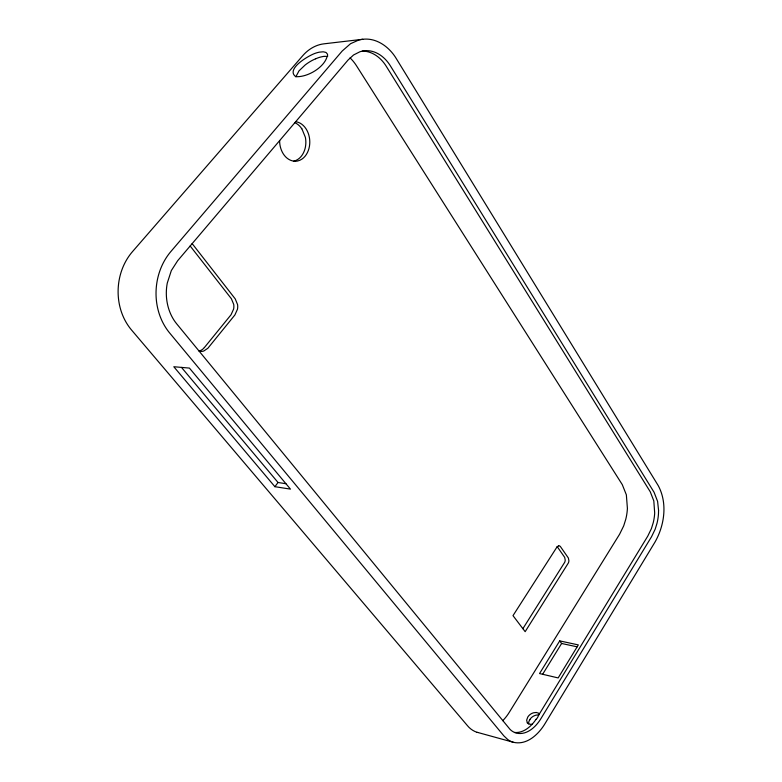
<?xml version="1.0" encoding="UTF-8"?>
<svg xmlns="http://www.w3.org/2000/svg" width="782" height="782" viewBox="0 0 782 782"><rect width="100%" height="100%" fill="white"/><g stroke="black" fill="none" stroke-linecap="round" stroke-linejoin="round"><path stroke-width="1.17" d="M279.643 140.613C279.467 149.567 284.648 160.163 294.384 161.239A10.899 10.361 -9.5 0 0 297.756 160.975C305.175 159.147 309.203 151.249 309.701 144.123A28.787 27.36 -9.5 0 0 309.291 137.055C308.02 130.105 303.191 122.754 295.713 121.679M327.599 56.539L327.521 54.241L326.143 52.59A3.627 3.451 -9.5 0 0 325.742 52.384L323.582 51.866A10.361 9.853 -9.5 0 0 322.937 51.827L319.408 52.15A26.627 25.317 -9.5 0 0 315.977 53.059C309.437 54.926 285.156 69.08 295.772 76.685C307.922 77.359 324.325 67.232 327.13 56.451A11.144 10.596 -9.5 0 0 324.54 56.392L324.1 56.412M295.889 76.714L299.007 70.849L305.254 64.906A49.266 46.832 -9.5 0 1 312.517 60.253L315.635 58.758M542.63 674.279L561.613 643.478L559.707 640.898L539.541 673.556L558.162 677.926L578.328 644.906L559.707 640.898M522.884 628.669L564.741 562.229A7.605 7.234 -9.5 0 0 565.21 560.039L564.682 557.371L557.195 546.638L558.69 545.875M536.012 719.381C531.232 726.419 523.598 733.301 514.488 732.46M274.893 486.687L290.454 489.121L189.42 368.087L173.79 366.729L274.893 486.687L278.03 482.494L285.929 483.716M204.405 347.54L231.042 314.765L233.623 309.056A15.532 14.77 -9.5 0 0 233.72 304.413L231.384 298.734L190.173 245.988M557.214 546.618L513.002 615.639L525.162 631.67L568.426 562.864A7.644 7.263 -9.5 0 0 568.895 560.674L568.367 557.996L560.586 546.813A2.141 2.033 -9.5 0 0 558.69 545.797M293.749 161.18C301.207 159.401 305.283 151.483 305.762 144.347A28.651 27.233 -9.5 0 0 305.361 137.3L301.862 128.727M477.792 732.47L513.432 742.294C526.941 745.481 538.651 734.239 545.054 723.565L654.984 542.092C664.563 525.308 667.701 503.07 658.209 485.583L396.425 58.816C389.583 47.252 376.846 37.585 362.809 39.276L324.031 43.821C315.733 44.76 308.157 49.403 302.761 55.678L132.432 251.696C113.918 273.133 113.116 308.049 131.415 329.867L467.48 725.696A21.671 20.606 -9.5 0 0 476.952 732.314M362.291 51.123C372.467 50.986 381.264 58.054 386.328 66.402L650.262 491.8L653.811 500.9L654.69 513.06A57.985 55.121 -9.5 0 1 653.244 522.679L651.406 528.622L647.77 536.129L538.397 715.579A7.888 7.497 -9.5 0 1 536.002 719.372M561.613 643.478L577.145 646.831M477.626 732.421L477.069 732.255M181.483 367.403L278.03 482.494M527.303 722.695L526.648 720.183L527.772 717.065A9.795 9.306 -9.5 0 1 533.392 712.822L536.237 712.461L538.681 713.223A4.301 4.096 -9.5 0 1 539.453 713.849M192.03 243.798A10.958 10.41 -9.5 0 1 193.565 245.401L235.235 298.89L237.572 304.579A15.611 14.838 -9.5 0 1 237.474 309.232L234.893 314.96L207.875 348.254L203.77 351.01A7.468 7.097 -9.5 0 1 198.999 351.069A9.316 8.856 -9.5 0 0 204.346 347.501M538.72 715.022A7.341 6.979 -9.5 0 0 534.976 715.501A9.755 9.267 -9.5 0 0 529.805 719.587M528.661 723.858A6.178 5.875 -9.5 0 1 529.932 719.684M531.995 724.23A5.601 5.327 -9.5 0 1 527.254 722.939M513.432 742.304A17.83 16.95 -9.5 0 1 507.723 739.508L503.882 735.891L169.283 332.536C150.897 309.75 151.923 274.13 170.613 251.833L342.233 50.986L350.541 43.704L358.635 40.087A26.51 25.2 -9.5 0 1 362.809 39.276M350.072 57.878A46.685 44.379 -9.5 0 1 356.729 66.147L622.277 484.615L626.353 494.82L627.408 508.437A63.498 60.361 -9.5 0 1 625.796 519.199L623.713 525.846L619.588 534.243L509.307 712.265A47.379 45.033 -9.5 0 1 502.738 720.691M294.853 122.657A16.842 16.011 -9.5 0 1 301.774 128.786M315.674 58.826A27.595 26.226 -9.5 0 1 323.983 56.372M658.561 510.372L658.483 513.588A58.269 55.385 -9.5 0 1 657.027 523.226L655.189 529.179L651.553 536.706L541.017 718.482C536.012 726.801 526.882 735.539 516.355 733.115A14.721 13.998 -9.5 0 1 510.011 729.342L176.595 323.719C170.456 316.172 167.162 306.593 166.449 296.945A59.403 56.46 -9.5 0 1 167.26 283.133L171.326 270.582L177.661 260.719L348.019 60.077L353.591 54.955L359.935 51.759A20.762 19.736 -9.5 0 1 367.911 50.693C377.54 51.25 385.624 58.034 390.472 65.991L654.075 492.289L657.603 501.409L658.561 510.372"/></g></svg>
